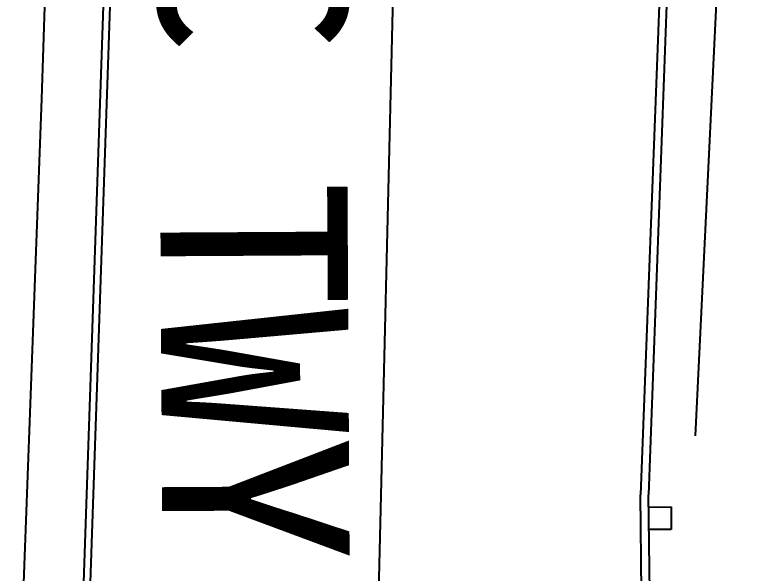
# Model space of a CAD drawing. Extents: x 71210 to 87171, y -11349 to 219.
# Drawn here: x 79071.2 to 79366.6, y -2796.4 to -2572.7 of the extents above; entities that cross this region are included whole.
import ezdxf
from ezdxf.enums import TextEntityAlignment as Align

# ---------------------------------------------------------------- set-up
doc = ezdxf.new("R2010")
doc.units = 0
doc.layers.add('建築', color=7, linetype='Continuous')
doc.styles.add('細明體', font='')
doc.styles.get('細明體').set_extended_font_data('細明體')

msp = doc.modelspace()

# ---------------------------------------------------------------- linework, layer by layer
at = {"layer": '建築', "ltscale": 1000}
for p, q in [((79366.57, -2270.86, -12.65), (79343.71, -2741.31, -12.65)), ((79093.98, -3019.57, -12.65), (79116.95, -2351.83, -12.65)), ((79091.3, -3020.73, -12.65), (79113.92, -2362.02, -12.65)), ((79091.3, -3020.73, -12.65), (79113.92, -2362.02, -12.65)), ((79336.78, -2369.9, -12.65), (79321.84, -2765.03, -12.65)), ((79339.63, -2369.78, -12.65), (79325.05, -2765.04, -12.65)), ((79227.12, -2375.31, -12.65), (79208.28, -3162.66, -12.65)), ((79089.27, -2380.3, -12.65), (79082, -2606.42, -12.65)), ((79082, -2606.42, -12.65), (79071.24, -2895.07, -12.65)), ((79322.54, -2835.41, -12.65), (79321.84, -2765.03, -12.65)), ((79325.94, -2835.22, -12.65), (79325.05, -2765.04, -12.65)), ((79324.96, -2769.95, -12.65), (79334.06, -2769.85, -12.65)), ((79334.06, -2769.85, -12.65), (79334.04, -2778.92, -12.65)), ((79334.04, -2778.92, -12.65), (79324.85, -2778.93, -12.65))]:
    msp.add_line(p, q, dxfattribs=at)

# ---------------------------------------------------------------- texts
at = {"layer": '建築', "ltscale": 1000, "style": '細明體'}
msp.add_text('CC TWY', height=75, rotation=270.3303, dxfattribs=at).set_placement((79166.97, -2638.95, 18.71), align=Align.MIDDLE_CENTER)

doc.saveas('drawing.dxf')
